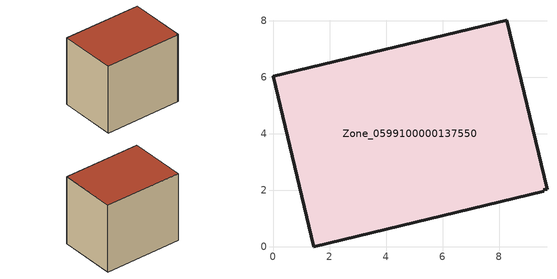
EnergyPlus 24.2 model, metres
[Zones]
Zone_0599100000137550
 floor ground (C_G): 9.7,2.04 9.56,2.02 9.58,1.96 1.45,0 0,6.03 8.27,8.02 z0
 wall outside (C_F): 9.7,2.04 8.27,8.02 0,6.03 1.45,0 9.58,1.96 9.56,2.02 9.7,2.04 z0:7.59
 roof outside (C_R): 9.56,2.02 9.7,2.04 8.27,8.02 0,6.03 1.45,0 9.58,1.96 z7.59
[BUILDING]
Pand.0599100000137550: North Axis=0; Terrain=City; Loads Convergence Tolerance Value=0.04; Temperature Convergence Tolerance Value=0.4; Solar Distribution=FullExterior; Maximum Number of Warmup Days=25; Minimum Number of Warmup Days=1
[Site:Location]
Rotterdam.The.Hague.AP_ZH_NLD Design_Conditions: Latitude=51.96; Longitude=4.45; Time Zone=1; Elevation=-4.5
[SITE:GROUNDTEMPERATURE:BUILDINGSURFACE]
18, 18, 18, 18, 18, 18, 18, 18, 18, 18, 18, 18
[MATERIAL] Thermal Absorptance=0.9; Solar Absorptance=0.7; Visible Absorptance=0.7
Name | Roughness | Thickness | Conductivity | Density | Specific Heat
G.TI.1965-1974 | MediumSmooth | 0.15 | 0.882353 | 540 | 1210
F.TI.1965-1974 | Rough | 0.3 | 0.697674 | 1920 | 840
R.TI.1965-1974 | MediumRough | 0.2 | 0.232558 | 1500 | 1000
[CONSTRUCTION]
C_G: G.TI.1965-1974
C_F: F.TI.1965-1974
C_R: R.TI.1965-1974
[ZONE]
Zone_0599100000137550: Type=1; Multiplier=1; Ceiling Height=Autocalculate; Volume=Autocalculate; Floor Area=autocalculate; Part of Total Floor Area=Yes
[ZONEINFILTRATION:DESIGNFLOWRATE]
Infil_Zone_0599100000137550: Zone or ZoneList or Space or SpaceList=Zone_0599100000137550; Schedule=AlwaysOn; Design Flow Rate Calculation Method=Flow/Area; Flow Rate per Floor Area=0.003; Constant Term Coefficient=1; Temperature Term Coefficient=0; Velocity Term Coefficient=0; Velocity Squared Term Coefficient=0
[HVACTEMPLATE:ZONE:IDEALLOADSAIRSYSTEM]
Zone_0599100000137550: Maximum Heating Supply Air Temperature=50; Minimum Cooling Supply Air Temperature=13; Maximum Heating Supply Air Humidity Ratio=0.0156; Minimum Cooling Supply Air Humidity Ratio=0.0077; Heating Limit=NoLimit; Cooling Limit=NoLimit; Dehumidification Control Type=ConstantSensibleHeatRatio; Cooling Sensible Heat Ratio=0.7; Dehumidification Setpoint=60; Humidification Control Type=None; Humidification Setpoint=30; Outdoor Air Method=None; Outdoor Air Flow Rate per Person=0.00944; Outdoor Air Flow Rate per Zone Floor Area=0; Outdoor Air Flow Rate per Zone=0; Demand Controlled Ventilation Type=None; Outdoor Air Economizer Type=NoEconomizer; Heat Recovery Type=None; Sensible Heat Recovery Effectiveness=0.7; Latent Heat Recovery Effectiveness=0.65
[ZONECONTROL:THERMOSTAT]
ThermostatControl_Zone_0599100000137550: Zone or ZoneList=Zone_0599100000137550; Control Type Schedule=DualSetpointControlType; Control 1=Thermostat_Zone_0599100000137550; Temperature Difference Between Cutout And Setpoint=0
[THERMOSTATSETPOINT:DUALSETPOINT]
Thermostat_Zone_0599100000137550: Heating Setpoint Temperature Schedule=HeatingSetpoint_Zone_0599100000137550; Cooling Setpoint Temperature Schedule=CoolingSetpoint_Zone_0599100000137550
[SCHEDULE:COMPACT]
HeatingSetpoint_Zone_0599100000137550: Through: 12/31, For: AllDays, Until: 24:00, 21
CoolingSetpoint_Zone_0599100000137550: Through: 12/31, For: AllDays, Until: 24:00, 24
DualSetpointControlType: Through: 12/31, For: AllDays, Until: 24:00, 4
AlwaysOn: Through: 12/31, For: AllDays, Until: 24:00, 1
